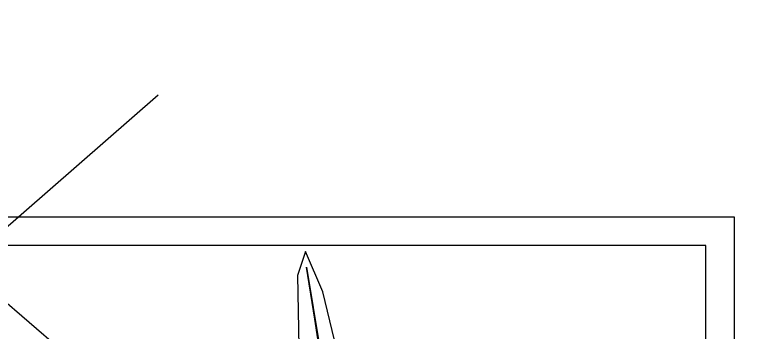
# Model space of a CAD drawing. Header units: millimetres. Extents: x 1658.6 to 1706.6, y -26.2 to 3.6.
# Drawn here: x 1668.346 to 1668.871, y 0.879 to 1.107 of the extents above; entities that cross this region are included whole.
import ezdxf

# ---------------------------------------------------------------- set-up
doc = ezdxf.new("R2010")
doc.units = ezdxf.units.MM
doc.linetypes.add('DASHED2', pattern=[0.375, 0.25, -0.125])
for name, color, linetype in [('PROJECAO', 1, 'DASHED2'), ('RP_MOBILIARIO', 21, 'Continuous'), ('RP_VEGETAÇÃO', 102, 'Continuous')]:
    doc.layers.add(name, color=color, linetype=linetype)

# ---------------------------------------------------------------- blocks, each defined once
blk = doc.blocks.new('A$C71B65A34')
for p, q in [((51.57022014691484, 32.54621143366421), (62.4537029126959, 29.86921428081769)), ((50.18808964285518, 30.75237817482912), (60.25816978993271, 29.22281379697643)), ((64.45503624236335, 28.56237184406518), (52.76902336210377, 30.5115451573879)), ((62.4537029126959, 29.86921428081769), (65.70932914807918, 28.47520912302207)), ((60.25816978993271, 29.22281379697643), (64.45503624236335, 28.56237184406518)), ((65.70932914807918, 28.47520912302207), (63.79121784116296, 27.8402605320357)), ((63.79121784116296, 27.8402605320357), (58.02002570312152, 27.94942588966842))]:
    blk.add_line(p, q)

msp = doc.modelspace()

# ---------------------------------------------------------------- linework, layer by layer
at = {"layer": 'PROJECAO'}
for p, q in [((1669.014447151719, 1.541541632773963), (1667.61444715172, 0.3215416327736875)), ((1669.014447151719, 0.3215416327736023), (1667.61444715172, 1.521541632773946))]:
    msp.add_line(p, q, dxfattribs=at)
at = {"layer": 'RP_MOBILIARIO', "color": 1}
for points in [[(1668.26417223753, 0.9612932141428416), (1668.26417223753, 0.3627916524051926), (1668.862673799267, 0.3627916524051926), (1668.862673799267, 0.9612932141428416)], [(1668.284692291076, 0.9407731605982264), (1668.284692291076, 0.3833117059513569), (1668.842153745722, 0.3833117059513569), (1668.842153745722, 0.9407731605982264)]]:
    msp.add_lwpolyline(points, close=True, dxfattribs=at)

# ---------------------------------------------------------------- block references
at = {"layer": 'RP_VEGETAÇÃO', "xscale": -0.0088920232029605, "yscale": 0.0088920232029605, "zscale": 0.0088920232029605, "rotation": 270}
msp.add_blockref('A$C71B65A34', (1668.3014677515, 0.3522010512640747), dxfattribs=at)

doc.saveas('drawing.dxf')
